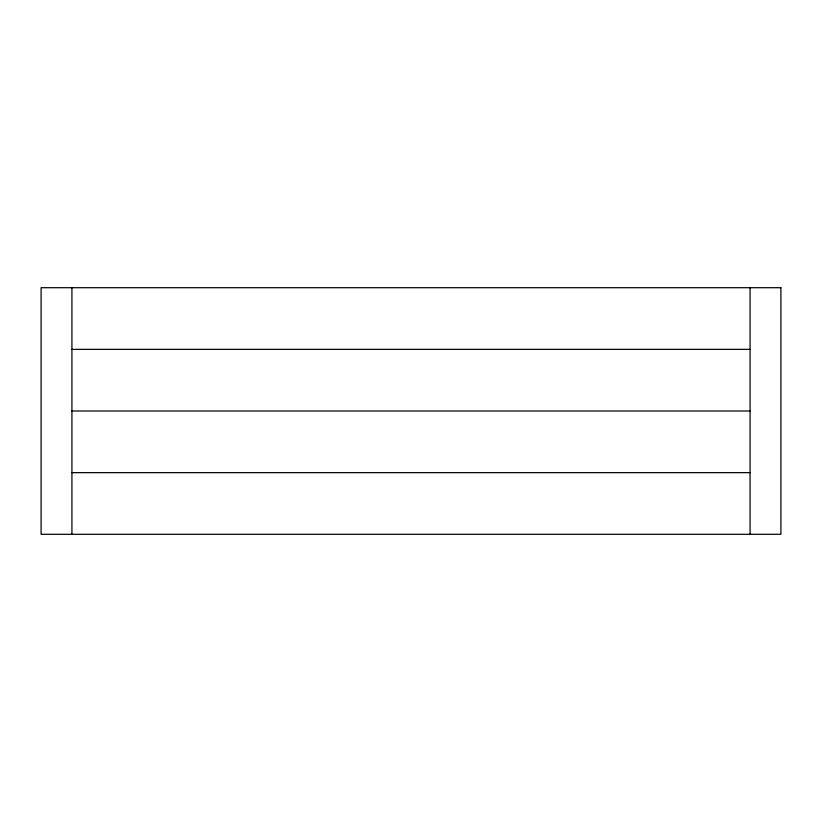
<?xml version="1.0" encoding="UTF-8"?>
<svg xmlns="http://www.w3.org/2000/svg" width="822" height="822" viewBox="0 0 822 822"><rect width="100%" height="100%" fill="white"/><g stroke="black" fill="none" stroke-linecap="round" stroke-linejoin="round"><path stroke-width="1.23" d="M71.925 349.35L750.075 349.35M71.925 411L750.075 411M71.925 472.65L750.075 472.65M750.075 287.7L750.075 534.3M71.925 287.7L71.925 534.3M780.9 287.7L41.1 287.7L41.1 534.3L780.9 534.3L780.9 287.7"/></g></svg>
